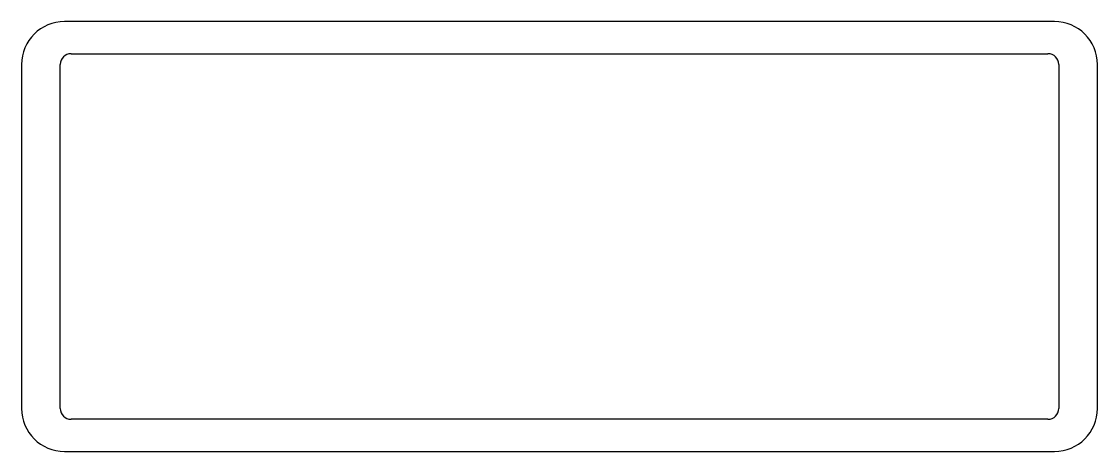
# Model space of a CAD drawing. Extents: x 2927.8 to 2977.8, y 1427 to 1447.
import ezdxf

# ---------------------------------------------------------------- set-up
doc = ezdxf.new("R2010")
doc.units = 0
doc.layers.get('0').update_dxf_attribs({"linetype": 'CONTINUOUS'})

msp = doc.modelspace()

# ---------------------------------------------------------------- linework, layer by layer
for p, q in [((2975.755, 1447.023), (2929.755, 1447.023)), ((2930.055, 1445.523), (2975.455, 1445.523)), ((2927.755, 1445.023), (2927.755, 1429.023)), ((2929.555, 1429.023), (2929.555, 1445.023)), ((2975.955, 1445.023), (2975.955, 1429.023)), ((2977.755, 1429.023), (2977.755, 1445.023)), ((2975.455, 1428.523), (2930.055, 1428.523)), ((2929.755, 1427.023), (2975.755, 1427.023))]:
    msp.add_line(p, q)
for centre, radius, start, end in [((2929.755, 1445.023), 2, 90, 180), ((2975.755, 1445.023), 2, 0, 90), ((2930.055, 1445.023), 0.5, 90, 180), ((2975.455, 1445.023), 0.5, 0, 90), ((2929.755, 1429.023), 2, 180, 270), ((2930.055, 1429.023), 0.5, 180, 270), ((2975.455, 1429.023), 0.5, 270, 360), ((2975.755, 1429.023), 2, 270, 0)]:
    msp.add_arc(centre, radius, start, end)

doc.saveas('drawing.dxf')
